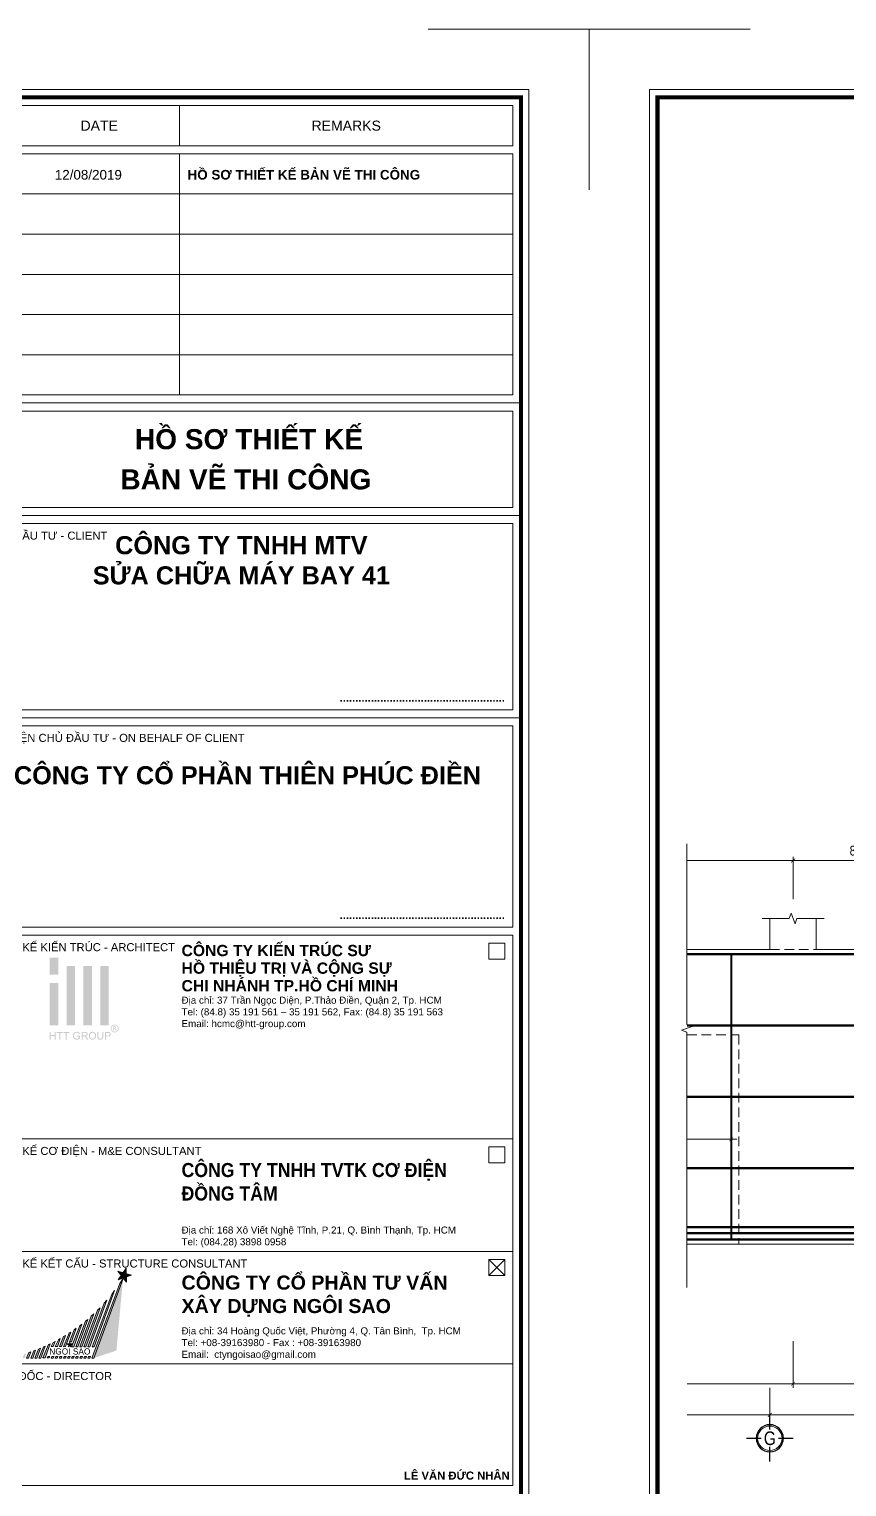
# Model space of a CAD drawing. Header units: millimetres. Extents: x 3014920 to 3563667, y -1638653 to -1356471.
# Drawn here: x 3363827 to 3369106, y -1595328 to -1585927 of the extents above; entities that cross this region are included whole.
import ezdxf
from ezdxf.enums import TextEntityAlignment as Align
from ezdxf.xclip import XClip

# ---------------------------------------------------------------- set-up
doc = ezdxf.new("R2010")
doc.units = ezdxf.units.MM
doc.header["$MEASUREMENT"] = 0
doc.header["$XCLIPFRAME"] = 0
doc.header["$PDMODE"] = 2
doc.linetypes.add('HIDDEN', pattern=[0.375, 0.25, -0.125])
doc.layers.get('0').update_dxf_attribs({"lineweight": 9})
doc.layers.get('Defpoints').update_dxf_attribs({"color": 10, "lineweight": 0})
for name, color, linetype, lineweight in [('2', 2, 'Continuous', 20), ('CDAI', 21, 'Continuous', 40), ('CTHEP', 50, 'Continuous', 50), ('DBAO', 90, 'Continuous', 13), ('DGIONG', 130, 'Continuous', 13), ('KTH', 154, 'Continuous', 9), ('Net khuat', 8, 'HIDDEN', 13), ('TEXT', 7, 'Continuous', 15)]:
    doc.layers.add(name, color=color, linetype=linetype, lineweight=lineweight)
doc.layers.add('8', color=8, linetype='Continuous')
doc.layers.add('CHG_XX_Khung ten$0$TKTC', color=1, linetype='Continuous')
doc.layers.add('CHG_XX_Khung ten$0$A1 BORDER$0$DGIONG', color=7, linetype='Continuous', lineweight=13, true_color=0x29ffff)
doc.layers.add('CHG_XX_Khung ten$0$A1 BORDER$0$STICK', color=7, linetype='Continuous', lineweight=9, true_color=0xe60000)
doc.styles.add('CHG_XX_Khung ten$0$A1 BORDER$0$ARIAL', font='arial.ttf')
doc.styles.add('CHG_XX_Khung ten$0$A1 BORDER$0$Arial - Bold', font='arialbd.ttf', dxfattribs={"height": 2.5})
doc.styles.add('CHG_XX_Khung ten$0$A1 BORDER$0$Star-AvoBold', font='VAVOB_0.TTF')
doc.styles.add('CHG_XX_Khung ten$0$A1 BORDER$0$Title Block DD$0$ARIAL', font='arial.ttf')
doc.styles.add('CHG_XX_Khung ten$0$A1 BORDER$0$Title Block DD$0$Arial - Bold', font='arialbd.ttf', dxfattribs={"height": 2.5})
doc.styles.add('CHG_XX_Khung ten$0$arial', font='arial.ttf')
doc.styles.add('CHG_XX_Khung ten$0$Arial - Bold', font='arialbd.ttf')
doc.styles.add('CHG_XX_Khung ten$0$ArialB', font='arialbd.ttf')
doc.styles.add('CHG_XX_Khung ten$0$title block pccc$0$ARIAL', font='arial.ttf')
doc.styles.add('HELVECONDENSE', font='VHELVCN_0.TTF')
doc.styles.add('TTP-HelCon', font='VHELVCN_0.TTF')
doc.dimstyles.new('TTP-25', dxfattribs={"dimscale": 25, "dimtxt": 2.5, "dimasz": 1, "dimexe": 1, "dimexo": 1, "dimgap": 0.09, "dimtad": 0, "dimdec": 4, "dimrnd": 1, "dimzin": 9, "dimdsep": 46, "dimtxsty": 'TTP-HelCon', "dimblk": 'ARCHTICK', "dimcen": 0.09, "dimdle": 1.5, "dimclrd": 256, "dimclre": 256, "dimclrt": 7, "dimadec": 0, "dimazin": 0, "dimtfac": 1, "dimtdec": 4, "dimtmove": 0, "dimatfit": 3, "dimldrblk": 'ARCHTICK', "dimfxl": 1, "dimtvp": 1, "dimtolj": 1, "dimtzin": 0, "dimarcsym": 0})

# ---------------------------------------------------------------- blocks, each defined once
blk = doc.blocks.new('dau truc')
blk.add_circle((0, 0), 180)
at = {"layer": '8'}
for p, q in [((0, 127), (0, 345)), ((-127, 0), (-345, 0)), ((0, -345), (0, -127)), ((345, 0), (127, 0))]:
    blk.add_line(p, q, dxfattribs=at)
blk.add_circle((0, 0), 200, dxfattribs=at)
at = {"layer": 'TEXT', "style": 'HELVECONDENSE'}
blk.add_attdef('A', text='', height=233, dxfattribs=at).set_placement((0, 0), align=Align.MIDDLE)
blk = doc.blocks.new('_ArchTick')
at = {"color": 0, "linetype": 'ByBlock', "const_width": 0.15}
blk.add_lwpolyline([(-0.5, -0.5), (0.5, 0.5)], dxfattribs=at)
blk = doc.blocks.new('*D2380')
at = {"layer": 'Defpoints', "color": 0, "transparency": 16777216}
for p in [(9680.9, -2776), (16180.9, -2776), (16180.9, -2976)]:
    blk.add_point(p, dxfattribs=at)
at = {"layer": 'KTH', "lineweight": -2, "transparency": 16777216}
for p, q in [((9680.9, -2801), (9680.9, -3001)), ((16180.9, -2801), (16180.9, -3001)), ((9643.4, -2976), (16218.4, -2976))]:
    blk.add_line(p, q, dxfattribs=at)
at = {"layer": 'KTH', "lineweight": -2, "transparency": 16777216, "xscale": 25, "yscale": 25, "zscale": 25, "rotation": 180}
blk.add_blockref('_ArchTick', (9680.9, -2976), dxfattribs=at)
at = {"layer": 'KTH', "lineweight": -2, "transparency": 16777216, "xscale": 25, "yscale": 25, "zscale": 25}
blk.add_blockref('_ArchTick', (16180.9, -2976), dxfattribs=at)
at = {"layer": 'KTH', "color": 7, "transparency": 16777216, "insert": (12930.9, -2912.2), "char_height": 62.5, "attachment_point": 5, "style": 'TTP-HelCon'}
blk.add_mtext('\\A1;6500', dxfattribs=at)
blk = doc.blocks.new('*D2381')
at = {"layer": 'Defpoints', "color": 0, "transparency": 16777216}
for p in [(260.4, -2776), (9680.9, -2776), (260.4, -2976)]:
    blk.add_point(p, dxfattribs=at)
at = {"layer": 'KTH', "lineweight": -2, "transparency": 16777216}
for p, q in [((260.4, -2801), (260.4, -3001)), ((9680.9, -2801), (9680.9, -3001)), ((9718.4, -2976), (222.9, -2976))]:
    blk.add_line(p, q, dxfattribs=at)
at = {"layer": 'KTH', "lineweight": -2, "transparency": 16777216, "xscale": 25, "yscale": 25, "zscale": 25, "rotation": 180}
blk.add_blockref('_ArchTick', (260.4, -2976), dxfattribs=at)
at = {"layer": 'KTH', "lineweight": -2, "transparency": 16777216, "xscale": 25, "yscale": 25, "zscale": 25}
blk.add_blockref('_ArchTick', (9680.9, -2976), dxfattribs=at)
at = {"layer": 'KTH', "color": 7, "transparency": 16777216, "insert": (4970.7, -2912.2), "char_height": 62.5, "attachment_point": 5, "style": 'TTP-HelCon'}
blk.add_mtext('\\A1;9420', dxfattribs=at)
blk = doc.blocks.new('*D2339')
at = {"layer": 'Defpoints', "color": 0, "transparency": 16777216}
for p in [(9830.9, -2475), (12580.9, -2475), (12580.9, -2776)]:
    blk.add_point(p, dxfattribs=at)
at = {"layer": 'KTH', "lineweight": -2, "transparency": 16777216}
for p, q in [((9830.9, -2500), (9830.9, -2801)), ((12580.9, -2500), (12580.9, -2801)), ((9793.4, -2776), (12618.4, -2776))]:
    blk.add_line(p, q, dxfattribs=at)
at = {"layer": 'KTH', "lineweight": -2, "transparency": 16777216, "xscale": 25, "yscale": 25, "zscale": 25, "rotation": 180}
blk.add_blockref('_ArchTick', (9830.9, -2776), dxfattribs=at)
at = {"layer": 'KTH', "lineweight": -2, "transparency": 16777216, "xscale": 25, "yscale": 25, "zscale": 25}
blk.add_blockref('_ArchTick', (12580.9, -2776), dxfattribs=at)
at = {"layer": 'KTH', "color": 7, "transparency": 16777216, "insert": (11205.9, -2712.2), "char_height": 62.5, "attachment_point": 5, "style": 'TTP-HelCon'}
blk.add_mtext('\\A1;2750', dxfattribs=at)
blk = doc.blocks.new('*D2340')
at = {"layer": 'Defpoints', "color": 0, "transparency": 16777216}
for p in [(6930.9, -2475), (9830.9, -2475), (9830.9, -2776)]:
    blk.add_point(p, dxfattribs=at)
at = {"layer": 'KTH', "lineweight": -2, "transparency": 16777216}
for p, q in [((6930.9, -2500), (6930.9, -2801)), ((9830.9, -2500), (9830.9, -2801)), ((6893.4, -2776), (9868.4, -2776))]:
    blk.add_line(p, q, dxfattribs=at)
at = {"layer": 'KTH', "lineweight": -2, "transparency": 16777216, "xscale": 25, "yscale": 25, "zscale": 25, "rotation": 180}
blk.add_blockref('_ArchTick', (6930.9, -2776), dxfattribs=at)
at = {"layer": 'KTH', "lineweight": -2, "transparency": 16777216, "xscale": 25, "yscale": 25, "zscale": 25}
blk.add_blockref('_ArchTick', (9830.9, -2776), dxfattribs=at)
at = {"layer": 'KTH', "color": 7, "transparency": 16777216, "insert": (8380.9, -2712.2), "char_height": 62.5, "attachment_point": 5, "style": 'TTP-HelCon'}
blk.add_mtext('\\A1;2900', dxfattribs=at)
blk = doc.blocks.new('*D2351')
at = {"layer": 'Defpoints', "color": 0, "transparency": 16777216}
for p in [(9830.9, 599), (6930.9, 325), (9830.9, 325)]:
    blk.add_point(p, dxfattribs=at)
at = {"layer": 'KTH', "lineweight": -2, "transparency": 16777216}
for p, q in [((6893.4, 599), (9868.4, 599)), ((6930.9, 350), (6930.9, 624)), ((9830.9, 350), (9830.9, 624))]:
    blk.add_line(p, q, dxfattribs=at)
at = {"layer": 'KTH', "lineweight": -2, "transparency": 16777216, "xscale": 25, "yscale": 25, "zscale": 25, "rotation": 180}
blk.add_blockref('_ArchTick', (6930.9, 599), dxfattribs=at)
at = {"layer": 'KTH', "lineweight": -2, "transparency": 16777216, "xscale": 25, "yscale": 25, "zscale": 25}
blk.add_blockref('_ArchTick', (9830.9, 599), dxfattribs=at)
at = {"layer": 'KTH', "color": 7, "transparency": 16777216, "insert": (8380.9, 662.8), "char_height": 62.5, "attachment_point": 5, "style": 'TTP-HelCon'}
blk.add_mtext('\\A1;2900', dxfattribs=at)
blk = doc.blocks.new('*D2352')
at = {"layer": 'Defpoints', "color": 0, "transparency": 16777216}
for p in [(7330.9, -701.8), (9430.9, -701.8), (7330.9, -1198.9)]:
    blk.add_point(p, dxfattribs=at)
at = {"layer": 'KTH', "lineweight": -2, "transparency": 16777216}
for p, q in [((7330.9, -726.8), (7330.9, -1223.9)), ((9430.9, -726.8), (9430.9, -1223.9)), ((9468.4, -1198.9), (7293.4, -1198.9))]:
    blk.add_line(p, q, dxfattribs=at)
at = {"layer": 'KTH', "lineweight": -2, "transparency": 16777216, "xscale": 25, "yscale": 25, "zscale": 25, "rotation": 180}
blk.add_blockref('_ArchTick', (7330.9, -1198.9), dxfattribs=at)
at = {"layer": 'KTH', "lineweight": -2, "transparency": 16777216, "xscale": 25, "yscale": 25, "zscale": 25}
blk.add_blockref('_ArchTick', (9430.9, -1198.9), dxfattribs=at)
at = {"layer": 'KTH', "color": 7, "transparency": 16777216, "insert": (8380.9, -1129), "char_height": 62.5, "attachment_point": 5, "style": 'TTP-HelCon'}
blk.add_mtext('\\A1;4Þ14a150-3', dxfattribs=at)
blk = doc.blocks.new('*D2359')
at = {"layer": 'Defpoints', "color": 0, "transparency": 16777216}
for p in [(10680.9, 599), (9830.9, 325), (10680.9, 325)]:
    blk.add_point(p, dxfattribs=at)
at = {"layer": 'KTH', "lineweight": -2, "transparency": 16777216}
for p, q in [((9793.4, 599), (10718.4, 599)), ((9830.9, 350), (9830.9, 624)), ((10680.9, 350), (10680.9, 624))]:
    blk.add_line(p, q, dxfattribs=at)
at = {"layer": 'KTH', "lineweight": -2, "transparency": 16777216, "xscale": 25, "yscale": 25, "zscale": 25, "rotation": 180}
blk.add_blockref('_ArchTick', (9830.9, 599), dxfattribs=at)
at = {"layer": 'KTH', "lineweight": -2, "transparency": 16777216, "xscale": 25, "yscale": 25, "zscale": 25}
blk.add_blockref('_ArchTick', (10680.9, 599), dxfattribs=at)
at = {"layer": 'KTH', "color": 7, "transparency": 16777216, "insert": (10255.9, 662.8), "char_height": 62.5, "attachment_point": 5, "style": 'TTP-HelCon'}
blk.add_mtext('\\A1;850', dxfattribs=at)
blk = doc.blocks.new('*D2235')
at = {"layer": 'Defpoints', "color": 0, "transparency": 16777216}
for p in [(11050, -2885), (21150, -2885), (11050, -3085)]:
    blk.add_point(p, dxfattribs=at)
at = {"layer": 'KTH', "lineweight": -2, "transparency": 16777216}
for p, q in [((11050, -2910), (11050, -3110)), ((21150, -2910), (21150, -3110)), ((21187.5, -3085), (11012.5, -3085))]:
    blk.add_line(p, q, dxfattribs=at)
at = {"layer": 'KTH', "lineweight": -2, "transparency": 16777216, "xscale": 25, "yscale": 25, "zscale": 25, "rotation": 180}
blk.add_blockref('_ArchTick', (11050, -3085), dxfattribs=at)
at = {"layer": 'KTH', "lineweight": -2, "transparency": 16777216, "xscale": 25, "yscale": 25, "zscale": 25}
blk.add_blockref('_ArchTick', (21150, -3085), dxfattribs=at)
at = {"layer": 'KTH', "color": 7, "transparency": 16777216, "insert": (16100, -3021.1), "char_height": 62.5, "attachment_point": 5, "style": 'TTP-HelCon'}
blk.add_mtext('\\A1;10100', dxfattribs=at)
blk = doc.blocks.new('*D2200')
at = {"layer": 'Defpoints', "color": 0, "transparency": 16777216}
for p in [(27650, -2584), (33500, -2584), (33500, -2885)]:
    blk.add_point(p, dxfattribs=at)
at = {"layer": 'KTH', "lineweight": -2, "transparency": 16777216}
for p, q in [((27650, -2609), (27650, -2910)), ((33500, -2609), (33500, -2910)), ((27612.5, -2885), (33537.5, -2885))]:
    blk.add_line(p, q, dxfattribs=at)
at = {"layer": 'KTH', "lineweight": -2, "transparency": 16777216, "xscale": 25, "yscale": 25, "zscale": 25, "rotation": 180}
blk.add_blockref('_ArchTick', (27650, -2885), dxfattribs=at)
at = {"layer": 'KTH', "lineweight": -2, "transparency": 16777216, "xscale": 25, "yscale": 25, "zscale": 25}
blk.add_blockref('_ArchTick', (33500, -2885), dxfattribs=at)
at = {"layer": 'KTH', "color": 7, "transparency": 16777216, "insert": (30575, -2821.2), "char_height": 62.5, "attachment_point": 5, "style": 'TTP-HelCon'}
blk.add_mtext('\\A1;5850', dxfattribs=at)
blk = doc.blocks.new('*D2211')
at = {"layer": 'Defpoints', "color": 0, "transparency": 16777216}
for p in [(27825, -1012), (30475, -1012), (27825, -1209.1)]:
    blk.add_point(p, dxfattribs=at)
at = {"layer": 'KTH', "lineweight": -2, "transparency": 16777216}
for p, q in [((27825, -1037), (27825, -1234.1)), ((30475, -1037), (30475, -1234.1)), ((30512.5, -1209.1), (27787.5, -1209.1))]:
    blk.add_line(p, q, dxfattribs=at)
at = {"layer": 'KTH', "lineweight": -2, "transparency": 16777216, "xscale": 25, "yscale": 25, "zscale": 25, "rotation": 180}
blk.add_blockref('_ArchTick', (27825, -1209.1), dxfattribs=at)
at = {"layer": 'KTH', "lineweight": -2, "transparency": 16777216, "xscale": 25, "yscale": 25, "zscale": 25}
blk.add_blockref('_ArchTick', (30475, -1209.1), dxfattribs=at)
at = {"layer": 'KTH', "color": 7, "transparency": 16777216, "insert": (29150, -1139.2), "char_height": 62.5, "attachment_point": 5, "style": 'TTP-HelCon'}
blk.add_mtext('\\A1;4Þ14a250-3', dxfattribs=at)
blk = doc.blocks.new('*D2215')
at = {"layer": 'Defpoints', "color": 0, "transparency": 16777216}
for p in [(30875, -14.1), (27425, -288.1), (30875, -288.1)]:
    blk.add_point(p, dxfattribs=at)
at = {"layer": 'KTH', "lineweight": -2, "transparency": 16777216}
for p, q in [((27425, -263.1), (27425, 10.9)), ((30875, -263.1), (30875, 10.9)), ((27387.5, -14.1), (30912.5, -14.1))]:
    blk.add_line(p, q, dxfattribs=at)
at = {"layer": 'KTH', "lineweight": -2, "transparency": 16777216, "xscale": 25, "yscale": 25, "zscale": 25, "rotation": 180}
blk.add_blockref('_ArchTick', (27425, -14.1), dxfattribs=at)
at = {"layer": 'KTH', "lineweight": -2, "transparency": 16777216, "xscale": 25, "yscale": 25, "zscale": 25}
blk.add_blockref('_ArchTick', (30875, -14.1), dxfattribs=at)
at = {"layer": 'KTH', "color": 7, "transparency": 16777216, "insert": (29150, 49.7), "char_height": 62.5, "attachment_point": 5, "style": 'TTP-HelCon'}
blk.add_mtext('\\A1;3450', dxfattribs=at)
blk = doc.blocks.new('*D2220')
at = {"layer": 'Defpoints', "color": 0, "transparency": 16777216}
for p in [(27650, -2885), (37150, -2885), (27650, -3085)]:
    blk.add_point(p, dxfattribs=at)
at = {"layer": 'KTH', "lineweight": -2, "transparency": 16777216}
for p, q in [((27650, -2910), (27650, -3110)), ((37150, -2910), (37150, -3110)), ((37187.5, -3085), (27612.5, -3085))]:
    blk.add_line(p, q, dxfattribs=at)
at = {"layer": 'KTH', "lineweight": -2, "transparency": 16777216, "xscale": 25, "yscale": 25, "zscale": 25, "rotation": 180}
blk.add_blockref('_ArchTick', (27650, -3085), dxfattribs=at)
at = {"layer": 'KTH', "lineweight": -2, "transparency": 16777216, "xscale": 25, "yscale": 25, "zscale": 25}
blk.add_blockref('_ArchTick', (37150, -3085), dxfattribs=at)
at = {"layer": 'KTH', "color": 7, "transparency": 16777216, "insert": (32400, -3021.1), "char_height": 62.5, "attachment_point": 5, "style": 'TTP-HelCon'}
blk.add_mtext('\\A1;9500', dxfattribs=at)
blk = doc.blocks.new('CHG_XX_Khung ten$0$A1 BORDER$0$HTT-Logo')
at = {"true_color": 0x134fb3}
h = blk.add_hatch(color=154, dxfattribs=at)
h.paths.add_polyline_path([(3, 29.1), (0, 29.1), (0, 23.1), (3, 23.1)])
h.paths.add_polyline_path([(3, 20.1), (0, 20.1), (0, 5.1), (3, 5.1)])
h.paths.add_polyline_path([(9, 26.1), (6, 26.1), (6, 5.1), (9, 5.1)])
h.paths.add_polyline_path([(15, 26.1), (12, 26.1), (12, 5.1), (15, 5.1)])
h.paths.add_polyline_path([(21, 26.1), (18, 26.1), (18, 5.1), (21, 5.1)])
h.paths.add_polyline_path([(2.12, 2.7), (1.76, 2.7), (1.76, 1.59), (0.36, 1.59), (0.36, 2.7), (0, 2.7), (0, 0), (0.36, 0), (0.36, 1.27), (1.76, 1.27), (1.76, 0), (2.12, 0)])
h.paths.add_polyline_path([(4.65, 2.7), (2.51, 2.7), (2.51, 2.38), (3.4, 2.38), (3.4, 0), (3.76, 0), (3.76, 2.38), (4.65, 2.38)])
h.paths.add_polyline_path([(6.95, 2.7), (4.81, 2.7), (4.81, 2.38), (5.7, 2.38), (5.7, 0), (6.06, 0), (6.06, 2.38), (6.95, 2.38)])
h.paths.add_polyline_path([(8.64, 1.36), (8.64, 1.41), (8.66, 1.58), (8.69, 1.75), (8.75, 1.9), (8.81, 2.03), (8.92, 2.17), (9.05, 2.28), (9.2, 2.37), (9.29, 2.39), (9.45, 2.43), (9.65, 2.44), (9.84, 2.42), (10, 2.37), (10.14, 2.29), (10.26, 2.18), (10.34, 2.03), (10.41, 1.86), (10.73, 1.95), (10.68, 2.11), (10.61, 2.26), (10.53, 2.39), (10.45, 2.47), (10.31, 2.57), (10.16, 2.65), (10.13, 2.66), (9.97, 2.71), (9.8, 2.74), (9.63, 2.75), (9.55, 2.74), (9.38, 2.73), (9.21, 2.7), (9.06, 2.65), (8.91, 2.58), (8.88, 2.56), (8.75, 2.47), (8.63, 2.36), (8.53, 2.23), (8.44, 2.07), (8.41, 1.99), (8.35, 1.84), (8.31, 1.68), (8.28, 1.51), (8.27, 1.34), (8.28, 1.26), (8.29, 1.09), (8.32, 0.92), (8.38, 0.77), (8.44, 0.62), (8.46, 0.58), (8.55, 0.44), (8.66, 0.32), (8.79, 0.21), (8.93, 0.12), (9, 0.09), (9.15, 0.03), (9.31, -0.01), (9.48, -0.04), (9.65, -0.05), (9.73, -0.04), (9.9, -0.03), (10.07, 0.01), (10.23, 0.06), (10.34, 0.11), (10.48, 0.18), (10.63, 0.27), (10.77, 0.38), (10.77, 1.38), (9.63, 1.38), (9.63, 1.06), (10.42, 1.06), (10.42, 0.56), (10.39, 0.53), (10.26, 0.45), (10.09, 0.37), (9.96, 0.32), (9.8, 0.29), (9.63, 0.28), (9.62, 0.28), (9.45, 0.29), (9.28, 0.33), (9.12, 0.4), (8.97, 0.49), (8.86, 0.61), (8.77, 0.75), (8.73, 0.85), (8.68, 1), (8.65, 1.17)])
h.paths.add_polyline_path([(13.16, 1.39), (13.28, 1.48), (13.3, 1.51), (13.39, 1.64), (13.44, 1.79), (13.46, 1.96), (13.46, 2.06), (13.42, 2.22), (13.35, 2.37), (13.31, 2.43), (13.19, 2.55), (13.05, 2.63), (13.01, 2.64), (12.87, 2.67), (12.7, 2.69), (12.5, 2.7), (11.3, 2.7), (11.3, 0), (11.66, 0), (11.66, 1.2), (12.07, 1.2), (12.11, 1.2), (12.28, 1.19), (12.44, 1.11), (12.49, 1.07), (12.62, 0.93), (12.67, 0.86), (12.77, 0.73), (12.88, 0.56), (13.23, 0), (13.68, 0), (13.21, 0.73), (13.13, 0.85), (13.03, 0.98), (12.92, 1.09), (12.86, 1.14), (12.7, 1.23), (12.86, 1.26), (13.03, 1.31)])
h.paths.add_polyline_path([(11.66, 1.51), (11.66, 2.4), (12.51, 2.4), (12.67, 2.39), (12.83, 2.35), (12.97, 2.27), (13.06, 2.13), (13.09, 1.96), (13.08, 1.87), (13.02, 1.72), (12.96, 1.64), (12.8, 1.55), (12.62, 1.52), (12.43, 1.51)], flags=16)
h.paths.add_polyline_path([(16.49, 1.43), (16.48, 1.6), (16.44, 1.77), (16.4, 1.92), (16.34, 2.07), (16.33, 2.09), (16.24, 2.23), (16.14, 2.36), (16.02, 2.47), (15.88, 2.57), (15.85, 2.59), (15.7, 2.66), (15.54, 2.71), (15.38, 2.74), (15.2, 2.75), (15.15, 2.75), (14.98, 2.73), (14.82, 2.7), (14.66, 2.64), (14.52, 2.57), (14.39, 2.48), (14.27, 2.37), (14.18, 2.26), (14.1, 2.14), (14.03, 2), (13.98, 1.84), (13.94, 1.68), (13.92, 1.5), (13.91, 1.31), (13.91, 1.29), (13.92, 1.12), (13.95, 0.96), (14, 0.8), (14.07, 0.64), (14.07, 0.62), (14.16, 0.48), (14.26, 0.35), (14.38, 0.23), (14.52, 0.14), (14.56, 0.12), (14.71, 0.04), (14.86, -0.01), (15.03, -0.04), (15.2, -0.05), (15.21, -0.05), (15.38, -0.03), (15.55, 0), (15.7, 0.05), (15.86, 0.12), (15.87, 0.13), (16.01, 0.22), (16.13, 0.33), (16.24, 0.46), (16.33, 0.61), (16.36, 0.69), (16.42, 0.84), (16.46, 1), (16.48, 1.17), (16.49, 1.35)])
h.paths.add_polyline_path([(14.28, 1.45), (14.3, 1.64), (14.34, 1.81), (14.4, 1.95), (14.47, 2.08), (14.57, 2.2), (14.73, 2.32), (14.88, 2.38), (15.04, 2.43), (15.21, 2.44), (15.38, 2.42), (15.54, 2.38), (15.69, 2.31), (15.82, 2.2), (15.93, 2.07), (16.01, 1.93), (16.04, 1.85), (16.09, 1.7), (16.12, 1.53), (16.12, 1.32), (16.11, 1.12), (16.08, 0.95), (16.03, 0.79), (15.96, 0.66), (15.86, 0.54), (15.8, 0.48), (15.67, 0.38), (15.53, 0.32), (15.37, 0.27), (15.2, 0.26), (15.12, 0.26), (14.95, 0.29), (14.8, 0.35), (14.67, 0.43), (14.54, 0.54), (14.45, 0.66), (14.37, 0.8), (14.32, 0.95), (14.29, 1.12), (14.28, 1.31)], flags=16)
h.paths.add_polyline_path([(17.31, 2.7), (16.96, 2.7), (16.96, 1.12), (16.96, 0.93), (16.98, 0.75), (17.02, 0.6), (17.06, 0.46), (17.07, 0.44), (17.15, 0.3), (17.27, 0.18), (17.4, 0.08), (17.51, 0.03), (17.67, -0.01), (17.84, -0.04), (18.02, -0.05), (18.2, -0.04), (18.37, -0.01), (18.52, 0.04), (18.66, 0.1), (18.68, 0.12), (18.81, 0.22), (18.91, 0.35), (18.99, 0.49), (19.02, 0.61), (19.06, 0.76), (19.07, 0.94), (19.08, 1.14), (19.08, 2.7), (18.72, 2.7), (18.72, 1.14), (18.72, 1.06), (18.71, 0.86), (18.68, 0.69), (18.62, 0.55), (18.55, 0.45), (18.49, 0.4), (18.36, 0.33), (18.19, 0.29), (17.99, 0.28), (17.92, 0.28), (17.75, 0.31), (17.6, 0.37), (17.46, 0.48), (17.38, 0.63), (17.34, 0.77), (17.32, 0.94), (17.31, 1.14)])
h.paths.add_polyline_path([(21.42, 1.25), (21.52, 1.34), (21.6, 1.45), (21.67, 1.59), (21.72, 1.75), (21.73, 1.92), (21.73, 1.97), (21.71, 2.13), (21.65, 2.29), (21.56, 2.44), (21.44, 2.55), (21.42, 2.56), (21.27, 2.63), (21.1, 2.67), (21.05, 2.68), (20.89, 2.7), (20.69, 2.7), (19.67, 2.7), (19.67, 0), (20.03, 0), (20.03, 1.1), (20.72, 1.1), (20.76, 1.1), (20.96, 1.11), (21.14, 1.14), (21.29, 1.19)])
h.paths.add_polyline_path([(20.03, 1.42), (20.03, 2.38), (20.72, 2.38), (20.93, 2.37), (21.06, 2.36), (21.16, 2.31), (21.28, 2.2), (21.34, 2.08), (21.37, 1.91), (21.36, 1.82), (21.31, 1.67), (21.22, 1.54), (21.09, 1.47), (20.93, 1.43), (20.73, 1.42)], flags=16)
h.paths.add_polyline_path([(23.87, 2.76), (24.01, 2.85), (24.13, 2.96), (24.24, 3.09), (24.33, 3.24), (24.35, 3.28), (24.42, 3.44), (24.47, 3.6), (24.5, 3.76), (24.51, 3.93), (24.51, 3.98), (24.49, 4.15), (24.46, 4.31), (24.4, 4.47), (24.33, 4.62), (24.29, 4.69), (24.19, 4.82), (24.08, 4.94), (23.95, 5.05), (23.81, 5.14), (23.77, 5.16), (23.61, 5.23), (23.45, 5.28), (23.29, 5.31), (23.12, 5.32), (23.08, 5.31), (22.92, 5.3), (22.76, 5.27), (22.6, 5.21), (22.44, 5.14), (22.38, 5.1), (22.24, 5.01), (22.12, 4.89), (22.01, 4.77), (21.92, 4.62), (21.89, 4.57), (21.82, 4.41), (21.77, 4.25), (21.74, 4.09), (21.73, 3.93), (21.73, 3.87), (21.75, 3.71), (21.79, 3.55), (21.84, 3.39), (21.92, 3.24), (21.95, 3.18), (22.05, 3.04), (22.16, 2.92), (22.29, 2.81), (22.43, 2.72), (22.48, 2.7), (22.64, 2.63), (22.79, 2.58), (22.96, 2.55), (23.12, 2.54), (23.18, 2.54), (23.34, 2.55), (23.5, 2.59), (23.66, 2.65), (23.82, 2.72)])
h.paths.add_polyline_path([(22.55, 2.92), (22.45, 2.98), (22.32, 3.09), (22.21, 3.21), (22.12, 3.35), (22.07, 3.44), (22.01, 3.6), (21.98, 3.76), (21.96, 3.93), (21.97, 4.03), (22, 4.19), (22.05, 4.35), (22.12, 4.51), (22.18, 4.61), (22.29, 4.73), (22.41, 4.85), (22.56, 4.94), (22.64, 4.98), (22.8, 5.04), (22.96, 5.07), (23.12, 5.09), (23.21, 5.08), (23.37, 5.06), (23.53, 5.01), (23.69, 4.94), (23.79, 4.88), (23.92, 4.77), (24.03, 4.65), (24.13, 4.51), (24.17, 4.41), (24.23, 4.25), (24.27, 4.09), (24.28, 3.93), (24.28, 3.83), (24.25, 3.67), (24.2, 3.51), (24.13, 3.35), (24.07, 3.25), (23.96, 3.13), (23.84, 3.01), (23.7, 2.92), (23.61, 2.87), (23.45, 2.81), (23.29, 2.78), (23.12, 2.77), (23.02, 2.77), (22.86, 2.8), (22.7, 2.85)], flags=16)
h.paths.add_polyline_path([(22.51, 3.16), (22.51, 4.65), (23.03, 4.65), (23.23, 4.64), (23.4, 4.62), (23.55, 4.52), (23.6, 4.47), (23.66, 4.31), (23.67, 4.25), (23.64, 4.09), (23.55, 3.96), (23.42, 3.87), (23.24, 3.82), (23.37, 3.75), (23.46, 3.64), (23.57, 3.47), (23.77, 3.16), (23.47, 3.16), (23.34, 3.39), (23.23, 3.58), (23.14, 3.7), (23.09, 3.74), (22.94, 3.79), (22.9, 3.79), (22.76, 3.79), (22.76, 3.16)], flags=0)
h.paths.add_polyline_path([(22.76, 4), (22.76, 4.45), (23.03, 4.45), (23.13, 4.45), (23.27, 4.42), (23.37, 4.35), (23.41, 4.21), (23.33, 4.06), (23.24, 4.02), (23.05, 4)], flags=0)
blk = doc.blocks.new('CHG_XX_Khung ten')
at = {"layer": 'CHG_XX_Khung ten$0$A1 BORDER$0$DGIONG'}
h = blk.add_hatch(color=256, dxfattribs=at)
h.paths.add_polyline_path([(724.94, 283.19), (724.15, 281.97), (717.19, 263.38), (717.7, 263.38)])
h.paths.add_polyline_path([(722.81, 280.17), (722.1, 279.22), (717.21, 266.21), (717.72, 266.21)], flags=17)
h.paths.add_polyline_path([(720.93, 277.8), (720.27, 277.04), (716.19, 266.22), (716.7, 266.22)])
h.paths.add_polyline_path([(719.23, 275.93), (718.6, 275.29), (715.18, 266.22), (715.69, 266.22)])
h.paths.add_polyline_path([(717.65, 274.38), (717.03, 273.81), (714.16, 266.22), (714.67, 266.22)])
h.paths.add_polyline_path([(716.14, 273.03), (715.61, 272.59), (713.15, 266.22), (713.66, 266.22)])
h.paths.add_polyline_path([(714.69, 271.86), (714.17, 271.45), (712.13, 266.23), (712.64, 266.23)])
h.paths.add_polyline_path([(713.29, 270.81), (712.76, 270.43), (711.57, 267.46), (712.07, 267.47)])
h.paths.add_polyline_path([(710.1, 266.23), (710.61, 266.24), (711.93, 269.87), (711.48, 269.56)])
h.paths.add_polyline_path([(710.61, 269.02), (710.13, 268.73), (709.08, 266.24), (709.59, 266.24)])
h.paths.add_polyline_path([(709.31, 268.26), (708.82, 267.97), (708.07, 266.24), (708.58, 266.24)])
h.paths.add_polyline_path([(708.04, 267.56), (707.54, 267.3), (707.05, 266.25), (707.56, 266.25)])
h.paths.add_polyline_path([(716.84, 263.8), (716.33, 263.8), (716.18, 263.38), (716.69, 263.38)])
h.paths.add_polyline_path([(715.67, 263.39), (715.82, 263.8), (715.32, 263.8), (715.16, 263.39)])
h.paths.add_polyline_path([(714.15, 263.39), (714.65, 263.39), (714.8, 263.8), (714.3, 263.8)])
h.paths.add_polyline_path([(713.13, 263.39), (713.64, 263.4), (713.79, 263.81), (713.28, 263.81)])
h.paths.add_polyline_path([(712.77, 263.81), (712.27, 263.81), (712.11, 263.39), (712.62, 263.4)])
h.paths.add_polyline_path([(711.25, 263.81), (711.1, 263.4), (711.61, 263.4), (711.76, 263.81)])
h.paths.add_polyline_path([(710.59, 263.4), (710.74, 263.82), (710.24, 263.82), (710.08, 263.4)])
h.paths.add_polyline_path([(709.73, 263.82), (709.22, 263.82), (709.07, 263.41), (709.57, 263.41)])
h.paths.add_polyline_path([(708.71, 263.82), (708.21, 263.82), (708.05, 263.41), (708.56, 263.41)])
h.paths.add_polyline_path([(707.54, 263.41), (707.69, 263.83), (707.19, 263.83), (707.03, 263.41)])
h.paths.add_polyline_path([(706.68, 263.83), (706.17, 263.83), (706.02, 263.42), (706.53, 263.42)])
h.paths.add_polyline_path([(705, 263.42), (705.51, 263.42), (706.79, 266.93), (706.4, 266.74)])
h.paths.add_polyline_path([(703.97, 263.37), (704.48, 263.37), (705.57, 266.36), (705.14, 266.17)])
h.paths.add_polyline_path([(704.36, 265.84), (703.91, 265.65), (702.96, 263.38), (703.46, 263.38)])
h.paths.add_polyline_path([(703.17, 265.37), (702.69, 265.19), (701.94, 263.38), (702.45, 263.38)])
h.paths.add_polyline_path([(702, 264.94), (701.5, 264.77), (700.92, 263.38), (701.43, 263.38)])
h.paths.add_polyline_path([(700.84, 264.56), (700.33, 264.4), (699.91, 263.39), (700.42, 263.39)])
h.paths.add_polyline_path([(699.7, 264.21), (699.18, 264.06), (698.89, 263.39), (699.4, 263.39)])
h.paths.add_polyline_path([(698.57, 263.9), (698.04, 263.77), (697.87, 263.38), (698.38, 263.39)])
h.paths.add_polyline_path([(697.37, 263.39), (697.45, 263.63), (696.91, 263.51), (696.35, 263.38)])
blk.add_hatch(color=256, dxfattribs=at).paths.add_polyline_path([(724.92, 283.21), (717.68, 263.38), (723.28, 265.27)])
at = {"layer": 'CHG_XX_Khung ten$0$A1 BORDER$0$STICK'}
for points in [[(723.71, 282.88), (725.74, 285.75), (725.8, 282.26), (723.67, 285.06), (727.02, 284.03)], [(725.76, 284.41), (724.96, 284.66), (724.49, 283.98), (724.99, 283.32), (725.77, 283.6)], [(711.25, 266.22), (711.64, 267.39), (712.01, 266.22), (711.02, 266.95), (712.24, 266.93)], [(711.87, 266.67), (711.78, 266.94), (711.49, 266.94), (711.4, 266.67), (711.63, 266.5)]]:
    blk.add_hatch(color=256, dxfattribs=at).paths.add_polyline_path(points)
at = {"linetype": 'Continuous'}
for p, q in [((739, 575), (739, 565)), ((739, 563), (739, 503))]:
    blk.add_line(p, q, dxfattribs=at)
for p, q in [((687, 501), (824, 501)), ((687, 473), (824, 473)), ((687, 422.69), (824, 422.69)), ((816, 283.93), (820, 287.93)), ((820, 283.93), (816, 287.93))]:
    blk.add_line(p, q)
for points in [[(15, 579), (826, 579), (826, 15), (15, 15)], [(816, 362.62), (820, 362.62), (820, 366.62), (816, 366.62)], [(816, 311.93), (820, 311.93), (820, 315.93), (816, 315.93)], [(816, 283.93), (820, 283.93), (820, 287.93), (816, 287.93)]]:
    blk.add_lwpolyline(points, close=True)
at = {"color": 4, "linetype": 'Continuous', "const_width": 1}
blk.add_lwpolyline([(17, 577), (824, 577), (824, 17), (17, 17)], close=True, dxfattribs=at)
at = {"linetype": 'Continuous'}
for points in [[(822, 565), (689, 565), (689, 575), (822, 575)], [(822, 553), (689, 553), (689, 563), (822, 563)], [(822, 543), (689, 543), (689, 553), (822, 553)], [(822, 533), (689, 533), (689, 543), (822, 543)], [(822, 523), (689, 523), (689, 533), (822, 533)], [(822, 513), (689, 513), (689, 523), (822, 523)], [(822, 503), (689, 503), (689, 513), (822, 513)], [(689, 499), (822, 499), (822, 475), (689, 475)], [(689, 368.62), (822, 368.62), (822, 317.93), (689, 317.93)], [(689, 317.93), (822, 317.93), (822, 289.93), (689, 289.93)], [(689, 289.93), (822, 289.93), (822, 261.93), (689, 261.93)]]:
    blk.add_lwpolyline(points, close=True, dxfattribs=at)
at = {"color": 9, "linetype": 'Continuous'}
blk.add_lwpolyline([(689, 261.93), (822, 261.93), (822, 231.73), (689, 231.73)], close=True, dxfattribs=at)
at = {"layer": 'CHG_XX_Khung ten$0$A1 BORDER$0$DGIONG'}
for points in [[(724.94, 283.19), (717.7, 263.38), (717.19, 263.38), (724.15, 281.97), (724.94, 283.19)], [(722.81, 280.17), (717.72, 266.21), (717.21, 266.21), (722.1, 279.22), (722.81, 280.17)], [(719.23, 275.93), (715.69, 266.22), (715.18, 266.22), (718.6, 275.29), (719.23, 275.93)], [(720.93, 277.8), (716.7, 266.22), (716.19, 266.22), (720.27, 277.04), (720.93, 277.8)], [(716.14, 273.03), (713.66, 266.22), (713.15, 266.22), (715.61, 272.59), (716.14, 273.03)], [(717.65, 274.38), (714.67, 266.22), (714.16, 266.22), (717.03, 273.81), (717.65, 274.38)], [(710.61, 269.02), (709.59, 266.24), (709.08, 266.24), (710.13, 268.73), (710.61, 269.02)], [(711.93, 269.87), (710.61, 266.24), (710.1, 266.23), (711.48, 269.56), (711.93, 269.87)], [(713.29, 270.81), (712.07, 267.47), (711.57, 267.46), (712.76, 270.43), (713.29, 270.81)], [(714.69, 271.86), (712.64, 266.23), (712.13, 266.23), (714.17, 271.45), (714.69, 271.86)], [(702, 264.94), (701.43, 263.38), (700.92, 263.38), (701.5, 264.77), (702, 264.94)], [(703.17, 265.37), (702.45, 263.38), (701.94, 263.38), (702.69, 265.19), (703.17, 265.37)], [(704.36, 265.84), (703.46, 263.38), (702.96, 263.38), (703.91, 265.65), (704.36, 265.84)], [(705.57, 266.36), (704.48, 263.37), (703.97, 263.37), (705.14, 266.17), (705.57, 266.36)], [(706.79, 266.93), (705.51, 263.42), (705, 263.42), (706.4, 266.74), (706.79, 266.93)], [(708.04, 267.56), (707.56, 266.25), (707.05, 266.25), (707.54, 267.3), (708.04, 267.56)], [(709.31, 268.26), (708.58, 266.24), (708.07, 266.24), (708.82, 267.97), (709.31, 268.26)]]:
    blk.add_lwpolyline(points, dxfattribs=at)
for points in [[(706.53, 263.42), (706.68, 263.83), (706.17, 263.83), (706.02, 263.42)], [(707.54, 263.41), (707.69, 263.83), (707.19, 263.83), (707.03, 263.41)], [(708.56, 263.41), (708.71, 263.82), (708.21, 263.82), (708.05, 263.41)], [(709.57, 263.41), (709.73, 263.82), (709.22, 263.82), (709.07, 263.41)], [(710.59, 263.4), (710.74, 263.82), (710.24, 263.82), (710.08, 263.4)], [(711.61, 263.4), (711.76, 263.81), (711.25, 263.81), (711.1, 263.4)], [(712.62, 263.4), (712.77, 263.81), (712.27, 263.81), (712.11, 263.39)], [(713.64, 263.4), (713.79, 263.81), (713.28, 263.81), (713.13, 263.39)], [(714.65, 263.39), (714.8, 263.8), (714.3, 263.8), (714.15, 263.39)], [(715.67, 263.39), (715.82, 263.8), (715.32, 263.8), (715.16, 263.39)], [(716.69, 263.38), (716.84, 263.8), (716.33, 263.8), (716.18, 263.38)]]:
    blk.add_lwpolyline(points, close=True, dxfattribs=at)
at = {"layer": 'CHG_XX_Khung ten$0$A1 BORDER$0$STICK'}
for p, q in [((723.67, 285.06), (727.02, 284.03)), ((725.8, 282.26), (723.67, 285.06)), ((723.71, 282.88), (725.74, 285.75)), ((727.02, 284.03), (723.71, 282.88)), ((725.74, 285.75), (725.8, 282.26)), ((711.02, 266.95), (712.24, 266.93)), ((712.01, 266.22), (711.02, 266.95)), ((712.24, 266.93), (711.25, 266.22)), ((711.64, 267.39), (712.01, 266.22))]:
    blk.add_line(p, q, dxfattribs=at)
at = {"layer": 'Defpoints', "color": 1, "ltscale": 2}
for points in [[(40.06, 594), (0, 594), (0, 554)], [(800.94, 594), (841, 594), (841, 554)]]:
    blk.add_lwpolyline(points, dxfattribs=at)
at = {"xscale": 0.7, "yscale": 0.7, "zscale": 0.7}
blk.add_blockref('CHG_XX_Khung ten$0$A1 BORDER$0$HTT-Logo', (706.68, 342.64), dxfattribs=at)
for s, height, style, p in [('DATE', 2.5, 'CHG_XX_Khung ten$0$A1 BORDER$0$ARIAL', (719, 570)), ('REMARKS', 2.5, 'CHG_XX_Khung ten$0$A1 BORDER$0$ARIAL', (780.5, 570)), ('12/08/2019', 2.389, 'CHG_XX_Khung ten$0$arial', (716.29, 557.78))]:
    blk.add_text(s, height=height, dxfattribs=dict(style=style)).set_placement(p, align=Align.MIDDLE_CENTER)
for s, height, style, p in [('HỒ SƠ THIẾT KẾ BẢN VẼ THI CÔNG', 2.3887, 'CHG_XX_Khung ten$0$ArialB', (741, 557.78)), ('CHỦ ĐẦU TƯ - CLIENT', 2, 'CHG_XX_Khung ten$0$A1 BORDER$0$Title Block DD$0$ARIAL', (691, 468)), ('ĐẠI DIỆN CHỦ ĐẦU TƯ - ON BEHALF OF CLIENT ', 2, 'CHG_XX_Khung ten$0$A1 BORDER$0$Title Block DD$0$ARIAL', (691, 417.69)), ('THIẾT KẾ KIẾN TRÚC - ARCHITECT', 2, 'CHG_XX_Khung ten$0$A1 BORDER$0$ARIAL', (691, 365.62)), ('THIẾT KẾ CƠ ĐIỆN - M&E CONSULTANT', 2, 'CHG_XX_Khung ten$0$A1 BORDER$0$ARIAL', (691, 314.93)), ('THIẾT KẾ KẾT CẤU - STRUCTURE CONSULTANT', 2, 'CHG_XX_Khung ten$0$A1 BORDER$0$ARIAL', (691, 286.93)), ('GIÁM ĐỐC - DIRECTOR', 2, 'CHG_XX_Khung ten$0$title block pccc$0$ARIAL', (691, 258.93))]:
    blk.add_text(s, height=height, dxfattribs=dict(style=style)).set_placement(p, align=Align.MIDDLE_LEFT)
for s, height, style, p in [('.....................................................', 2, 'CHG_XX_Khung ten$0$A1 BORDER$0$Title Block DD$0$Arial - Bold', (820, 427.69)), ('.....................................................', 2, 'CHG_XX_Khung ten$0$A1 BORDER$0$Title Block DD$0$Arial - Bold', (820, 373.62)), ('LÊ VĂN ĐỨC NHÂN', 2.0073, 'CHG_XX_Khung ten$0$Arial - Bold', (821.19, 234.17))]:
    blk.add_text(s, height=height, dxfattribs=dict(style=style)).set_placement(p, align=Align.MIDDLE_RIGHT)
at = {"ltscale": 10, "insert": (739.49, 366.19), "char_height": 2.8, "width": 76.248, "attachment_point": 1, "line_spacing_factor": 0.938532, "style": 'CHG_XX_Khung ten$0$A1 BORDER$0$Arial - Bold'}
blk.add_mtext('CÔNG TY KIẾN TRÚC SƯ\\PHỒ THIỆU TRỊ VÀ CỘNG SỰ\\PCHI NHÁNH TP.HỒ CHÍ MINH', dxfattribs=at)
at = {"ltscale": 10}
for s, insert, char_height, width, attachment_point, style in [('Địa chỉ: 37 Trần Ngọc Diện, P.Thảo Điền, Quận 2, Tp. HCM\\PTel: (84.8) 35 191 561 – 35 191 562, Fax: (84.8) 35 191 563\\PEmail: hcmc@htt-group.com', (739.49, 345.2), 1.75, 83.001, 7, 'CHG_XX_Khung ten$0$A1 BORDER$0$ARIAL'), ('{\\W0.9;CÔNG TY TNHH TVTK CƠ ĐIỆN \\PĐỒNG TÂM}', (739.49, 311.93), 3.5, 76.248, 1, 'CHG_XX_Khung ten$0$A1 BORDER$0$Arial - Bold'), ('\\pt8.75;Địa chỉ: 168 Xô Viết Nghệ Tĩnh, P.21, Q. Bình Thạnh, Tp. HCM \\P\\ptz;Tel: (084.28) 3898 0958', (739.49, 290.93), 1.75, 83.001, 7, 'CHG_XX_Khung ten$0$A1 BORDER$0$ARIAL'), ('CÔNG TY CỔ PHẦN TƯ VẤN \\PXÂY DỰNG NGÔI SAO', (739.49, 283.93), 3.5, 76.248, 1, 'CHG_XX_Khung ten$0$A1 BORDER$0$Arial - Bold'), ('Địa chỉ: 34 Hoàng Quốc Việt, Phường 4, Q. Tân Bình,  Tp. HCM\\PTel: +08-39163980 - Fax : +08-39163980 \\PEmail:  ctyngoisao@gmail.com', (739.49, 262.93), 1.75, 83.001, 7, 'CHG_XX_Khung ten$0$A1 BORDER$0$ARIAL')]:
    blk.add_mtext(s, dxfattribs=dict(at, insert=insert, char_height=char_height, width=width, attachment_point=attachment_point, style=style))
at = {"layer": 'CHG_XX_Khung ten$0$A1 BORDER$0$STICK', "style": 'CHG_XX_Khung ten$0$A1 BORDER$0$Star-AvoBold', "width": 1}
blk.add_text('NGOI SAO', height=1.547, dxfattribs=at).set_placement((706.57, 264.27))
at = {"layer": 'CHG_XX_Khung ten$0$TKTC', "style": 'CHG_XX_Khung ten$0$Arial - Bold'}
for s, p in [('HỒ SƠ THIẾT KẾ', (756.29, 492)), ('BẢN VẼ THI CÔNG', (755.5, 482))]:
    blk.add_text(s, height=5, dxfattribs=at).set_placement(p, align=Align.MIDDLE_CENTER)
at = {"ltscale": 10, "char_height": 4.5, "attachment_point": 2, "style": 'CHG_XX_Khung ten$0$A1 BORDER$0$Title Block DD$0$Arial - Bold', "bg_fill": 2}
for s, insert, width in [('CÔNG TY TNHH MTV\\PSỬA CHỮA MÁY BAY 41', (754.39, 467.87), 83.001), ('CÔNG TY CỔ PHẦN THIÊN PHÚC ĐIỀN', (755.91, 410.64), 121.2929)]:
    blk.add_mtext(s, dxfattribs=dict(at, insert=insert, width=width))
at = {"linetype": 'Continuous'}
for points in [[(689, 471), (822, 471), (822, 424.69), (689, 424.69)], [(689, 420.69), (822, 420.69), (822, 370.62), (689, 370.62)]]:
    blk.add_lwpolyline(points, close=True, dxfattribs=at)
blk = doc.blocks.new('2X-29')
at = {"layer": 'CDAI', "elevation": 0}
blk.add_lwpolyline([(9430.89266, -5), (9430.89266, -1845)], dxfattribs=at)
at = {"layer": 'CTHEP'}
for p, q in [((32130.8927, -465), (360.43806, -465)), ((32130.8927, -925), (390.43806, -925)), ((32130.8927, -1385), (390.43806, -1385))]:
    blk.add_line(p, q, dxfattribs=at)
at = {"layer": 'CTHEP', "elevation": 0}
for points in [[(289.97982, -504.86181), (289.97982, -5), (32200.89431, -5), (32200.89431, -504.98415)], [(12580.89267, -1765), (4380.89266, -1765)], [(289.97982, -1845), (32200.89431, -1845)], [(12580.89267, -1805), (4380.89266, -1805)]]:
    blk.add_lwpolyline(points, dxfattribs=at)
at = {"layer": 'DBAO', "linetype": 'Continuous'}
for p, q in [((9680.89431, 225), (9680.89431, 25)), ((9980.89431, 225), (9980.89431, 25)), ((7080.89431, 25), (9680.89431, 25)), ((9980.89431, 25), (17455.89267, 25))]:
    blk.add_line(p, q, dxfattribs=at)
at = {"layer": 'DBAO', "linetype": 'Continuous', "elevation": 0, "flags": 128}
blk.add_lwpolyline([(32230.89431, -1875), (258.43806, -1875)], dxfattribs=at)
at = {"layer": 'DGIONG', "linetype": 'Continuous', "elevation": 0, "flags": 128}
blk.add_lwpolyline([(10030.89431, 225), (9855.88142, 225), (9843.38142, 190.65653), (9818.38142, 259.34347), (9805.88142, 225), (9630.8793, 225)], dxfattribs=at)
at = {"layer": 'Net khuat', "ltscale": 250}
for p, q in [((9680.89431, 25), (9980.89431, 25)), ((7280.89267, -525), (9480.89267, -525)), ((9480.89267, -525), (9480.89267, -1875))]:
    blk.add_line(p, q, dxfattribs=at)
at = {"layer": '2', "ltscale": 300}
ref = blk.add_blockref('dau truc', (9680.89431, -3126.86454), dxfattribs=dict(at, xscale=-0.4367131295148283, yscale=0.4367131295148283, zscale=0.4367131294857245))
ref.add_attrib('A', 'G', dxfattribs={"layer": 'TEXT', "height": 87.5, "style": 'HELVECONDENSE'}).set_placement((9680.89431, -3126.86454), align=Align.MIDDLE)
at = {"layer": 'KTH'}
for base, p1, p2, picture, middle in [((9830.88892, 599.00461), (6930.88892, 325), (9830.88892, 325), '*D2351', (8380.88892, 662.83794)), ((10680.892674, 599.004608), (9830.888923, 325), (10680.892674, 325), '*D2359', (10255.890799, 662.837941)), ((16180.89431, -2976), (9680.89431, -2776.04426), (16180.89431, -2776.04426), '*D2380', (12930.89431, -2912.16667))]:
    dim = blk.add_linear_dim(base=base, p1=p1, p2=p2, angle=180, dimstyle='TTP-25', override={"dimtmove": 1}, dxfattribs=at)
    dim.commit()
    dim.dimension.update_dxf_attribs({"geometry": picture, "text_midpoint": middle})
dim = blk.add_linear_dim(base=(7330.88519, -1198.89712), p1=(9430.89266, -701.76045), p2=(7330.88519, -701.76045), angle=180, text='4Þ14a150-3', dimstyle='TTP-25', override={"dimtmove": 1}, dxfattribs=at)
dim.commit()
dim.dimension.update_dxf_attribs({"geometry": '*D2352', "text_midpoint": (8380.88892, -1128.98046)})
for base, p1, p2, picture, middle in [((9830.89266, -2776.04426), (6930.89266, -2475), (9830.89266, -2475), '*D2340', (8380.89266, -2712.21093)), ((12580.89267, -2776.04426), (9830.89266, -2475), (12580.89267, -2475), '*D2339', (11205.89267, -2712.21093)), ((260.4380613356, -2975.9999999863), (9680.8943055817, -2776.0442611733), (260.4380613356, -2776.0442611733), '*D2381', (4970.6661834586, -2912.1666666529))]:
    dim = blk.add_linear_dim(base=base, p1=p1, p2=p2, dimstyle='TTP-25', override={"dimtmove": 1}, dxfattribs=at)
    dim.commit()
    dim.dimension.update_dxf_attribs({"geometry": picture, "text_midpoint": middle})
blk = doc.blocks.new('2X-27')
at = {"layer": 'CTHEP'}
for p, q in [((43600.82369, -952.0023), (-1097.24346, -952.0023)), ((43600.82369, -1412.0023), (-1120, -1412.0023)), ((43590.27909, -1872.0023), (-1090, -1872.0023))]:
    blk.add_line(p, q, dxfattribs=at)
for points in [[(11929.54571, -492.0023), (43920.00001, -492.00231), (43920.00001, -992.23503)], [(30347.89203, -532.0023), (27949.67146, -532.0023)], [(-1120, -2332.0023), (43920.00001, -2332.0023)], [(24800.00194, -2292.0023), (33500.00945, -2292.0023)]]:
    blk.add_lwpolyline(points, dxfattribs=at)
at = {"layer": 'DBAO', "linetype": 'Continuous'}
for p, q in [((12304.54571, -462.0023), (18250.00195, -462.0023)), ((27649.99445, -462.0023), (30650.00945, -462.0023))]:
    blk.add_line(p, q, dxfattribs=at)
at = {"layer": 'DBAO', "linetype": 'Continuous', "flags": 128}
blk.add_lwpolyline([(43950, -2362.0023), (-1150, -2362.0023), (-1150, -462.0023)], dxfattribs=at)
at = {"layer": 'Net khuat', "ltscale": 250}
for p, q in [((12424.54571, -1012.0023), (18050.00031, -1012.0023)), ((27775.00195, -1012.0023), (30525.00945, -1012.0023))]:
    blk.add_line(p, q, dxfattribs=at)
at = {"layer": 'KTH'}
dim = blk.add_linear_dim(base=(30875.0057, -14.12697), p1=(27425.00569, -288.13157), p2=(30875.0057, -288.13157), angle=180, dimstyle='TTP-25', override={"dimtmove": 1}, dxfattribs=at)
dim.commit()
dim.dimension.update_dxf_attribs({"geometry": '*D2215', "text_midpoint": (29150.0057, 49.70637)})
dim = blk.add_linear_dim(base=(27824.99447, -1209.13898), p1=(30475.00944, -1012.0023), p2=(27824.99447, -1012.0023), angle=180, text='4Þ14a250-3', dimstyle='TTP-25', override={"dimtmove": 1}, dxfattribs=at)
dim.commit()
dim.dimension.update_dxf_attribs({"geometry": '*D2211', "text_midpoint": (29150.00195, -1139.22231)})
for base, p1, p2, picture, middle in [((33500.00945, -2885.00821), (27650.00195, -2583.96395), (33500.00945, -2583.96395), '*D2200', (30575.0057, -2821.17488)), ((11050.00195, -3084.96395), (21150.00195, -2885.00821), (11050.00195, -2885.00821), '*D2235', (16100.00195, -3021.13062)), ((27650.00195, -3084.96395), (37150.00195, -2885.00821), (27650.00195, -2885.00821), '*D2220', (32400.00195, -3021.13062))]:
    dim = blk.add_linear_dim(base=base, p1=p1, p2=p2, dimstyle='TTP-25', override={"dimtmove": 1}, dxfattribs=at)
    dim.commit()
    dim.dimension.update_dxf_attribs({"geometry": picture, "text_midpoint": middle})

msp = doc.modelspace()

# ---------------------------------------------------------------- linework, layer by layer
at = {"layer": 'DGIONG', "linetype": 'Continuous', "flags": 128}
msp.add_lwpolyline([(3368073.48762, -1594042.88113), (3368073.48784, -1592396.45763), (3368039.14437, -1592383.95763), (3368107.83131, -1592358.95763), (3368073.48784, -1592346.45763), (3368073.48765, -1591181.49196)], dxfattribs=at)

# ---------------------------------------------------------------- block references
at = {"layer": 'DBAO'}
ref = msp.add_blockref('2X-27', (3347915.32289, -1586472.4967), dxfattribs=at)
XClip(ref).set_block_clipping_path([(-2119.6734147961, -3630.4424896371), (12622.0339631201, 896.875806222)])
ref = msp.add_blockref('2X-27', (3334818.73441, -1590088.81223), dxfattribs=at)
XClip(ref).set_block_clipping_path([(11544.198188289, -4231.3368673905), (28243.0337641043, 539.301314803)])
ref = msp.add_blockref('2X-29', (3358927.42883, -1591888.12872), dxfattribs=at)
XClip(ref).set_block_clipping_path([(9146.7248501644, -3849.7929370831), (25999.6062992492, 888.4190215264)])

# ---------------------------------------------------------------- next in the draw order: block references
at = {"color": 5, "xscale": 25.92478421704392, "yscale": 25.92478421704392, "zscale": 25.92478421704392}
msp.add_blockref('CHG_XX_Khung ten', (3345639.78025, -1601326.46106), dxfattribs=at)

# ---------------------------------------------------------------- next in the draw order: block references
msp.add_blockref('CHG_XX_Khung ten', (3367442.52377, -1601326.46106), dxfattribs=at)

doc.saveas('drawing.dxf')
